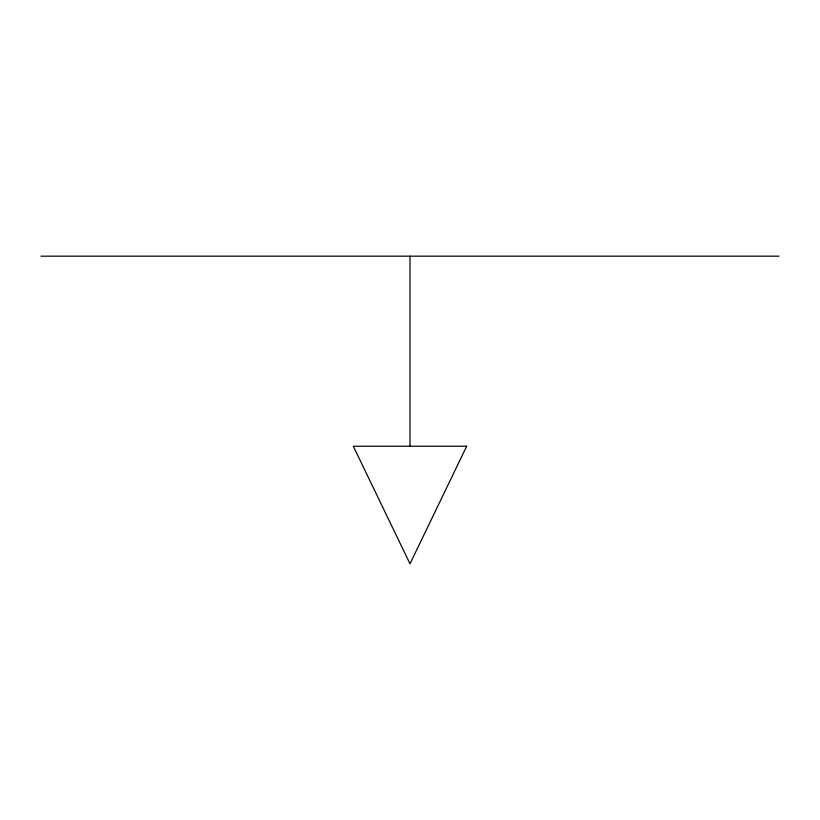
<?xml version="1.0" encoding="UTF-8"?>
<svg xmlns="http://www.w3.org/2000/svg" width="820" height="820" viewBox="0 0 820 820"><rect width="100%" height="100%" fill="white"/><g stroke="black" fill="none" stroke-linecap="round" stroke-linejoin="round"><path stroke-width="1.23" d="M41 256.178L779 256.178M410 256.178L410 446.234M466.682 446.234L410 563.822L353.317 446.234L466.682 446.234"/></g></svg>
